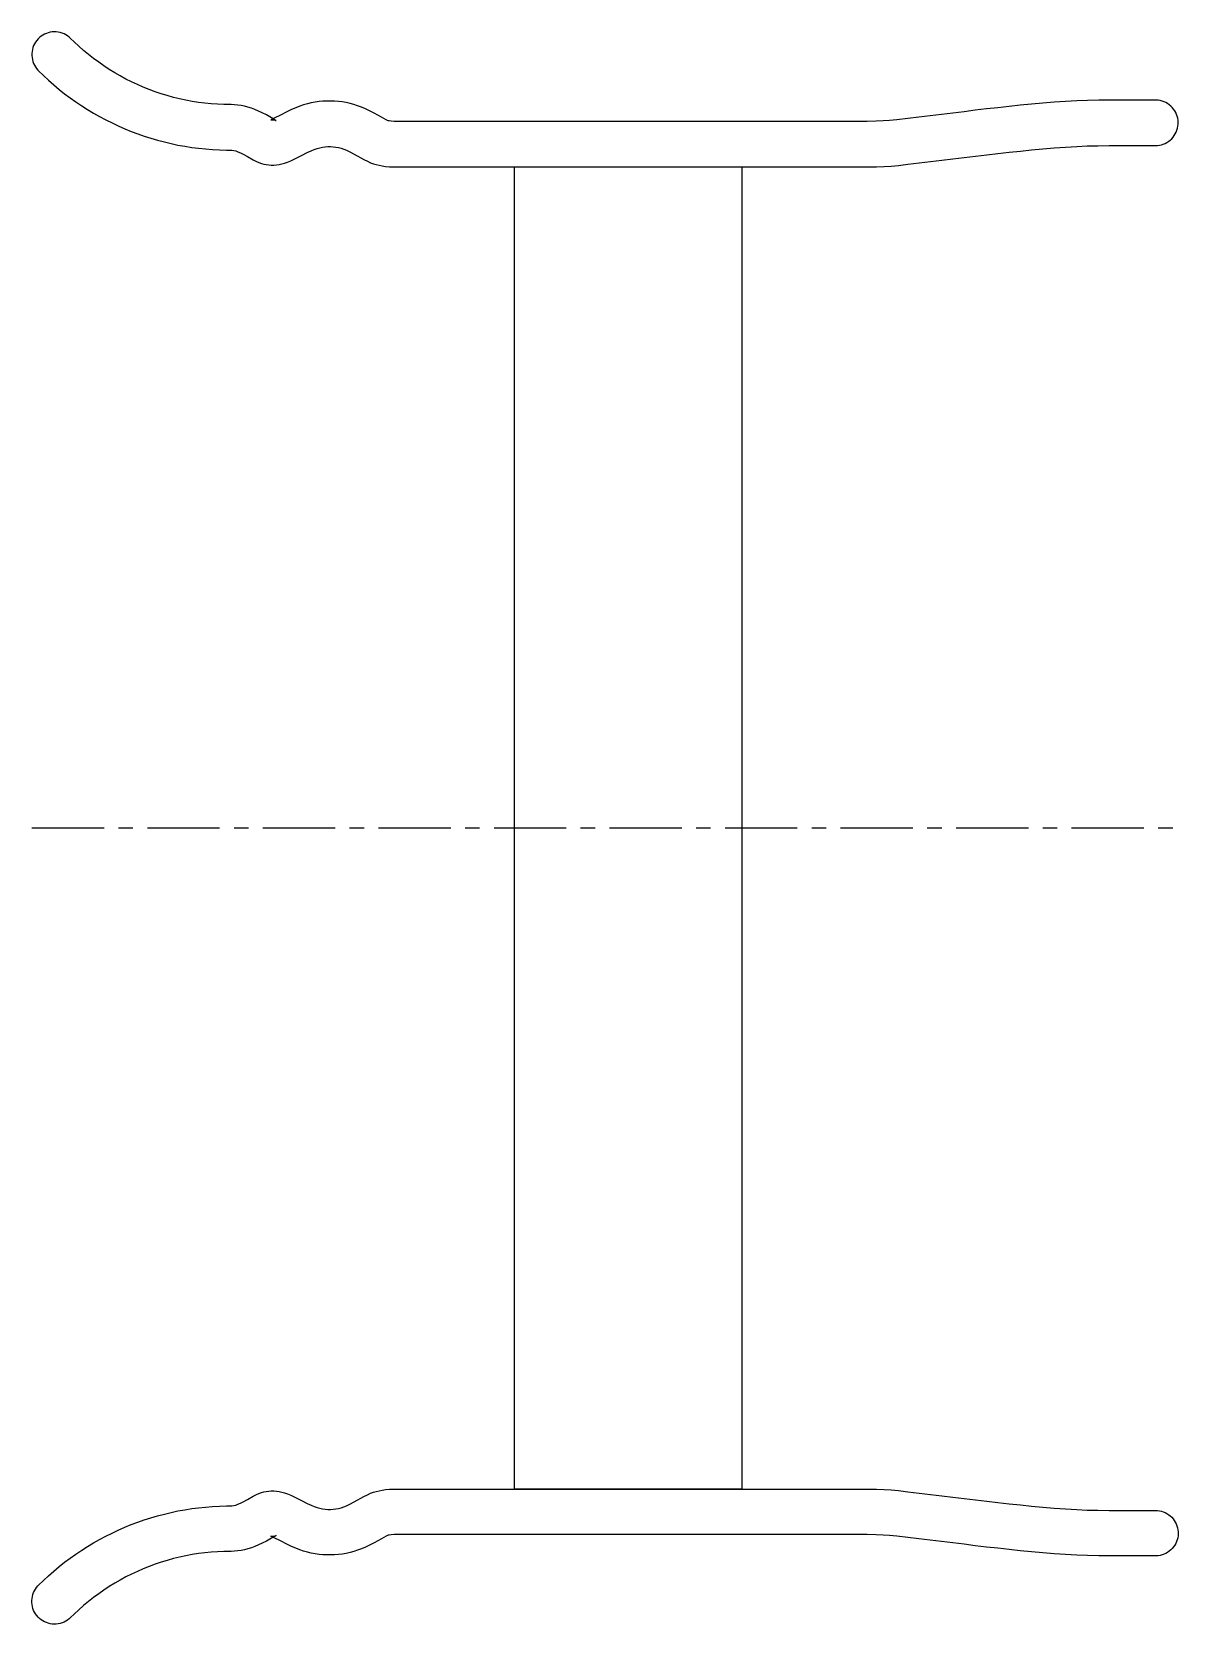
# Model space of a CAD drawing. Header units: metres. Extents: x -8.7 to 41.7, y -35 to 35.
import ezdxf

# ---------------------------------------------------------------- set-up
doc = ezdxf.new("R2010")
doc.units = ezdxf.units.M
doc.linetypes.add('CENTER', pattern=[5.08, 3.175, -0.635, 0.635, -0.635])
for name, color, linetype in [('ASSE', 8, 'CENTER'), ('DISCO', 3, 'Continuous'), ('PARETE_INTERNA', 1, 'Continuous'), ('TUBO', 5, 'Continuous')]:
    doc.layers.add(name, color=color, linetype=linetype)

msp = doc.modelspace()

# ---------------------------------------------------------------- linework, layer by layer
at = {"layer": 'ASSE'}
msp.add_line((-8.718, 0), (41.678, 0), dxfattribs=at)
at = {"layer": 'DISCO'}
msp.add_lwpolyline([(12.5, 0), (12.5, 29.063), (22.5, 29.063), (22.5, 0), (22.5, 0), (22.5, -29.063), (12.5, -29.063), (12.5, 0)], close=True, dxfattribs=at)
at = {"layer": 'PARETE_INTERNA'}
for points in [[(-8.429, 33.293), (-8.21, 33.079), (-7.985, 32.871), (-7.754, 32.668), (-7.519, 32.472), (-7.278, 32.281), (-7.033, 32.097), (-6.783, 31.92), (-6.529, 31.748), (-6.27, 31.584), (-6.008, 31.426), (-5.741, 31.275), (-5.47, 31.131), (-5.196, 30.993), (-4.918, 30.863), (-4.637, 30.74), (-4.353, 30.625), (-4.067, 30.517), (-3.777, 30.416), (-3.485, 30.322), (-3.191, 30.236), (-2.894, 30.158), (-2.596, 30.088), (-2.296, 30.025), (-1.994, 29.969), (-1.691, 29.922), (-1.387, 29.882), (-1.082, 29.851), (-0.777, 29.827), (-0.47, 29.811), (-0.164, 29.803), (0, 29.801), (0.077, 29.797), (0.157, 29.785), (0.244, 29.764), (0.339, 29.731), (0.448, 29.685), (0.577, 29.621), (0.767, 29.515), (1.018, 29.372), (1.155, 29.302), (1.267, 29.252), (1.374, 29.214), (1.481, 29.183), (1.588, 29.161), (1.697, 29.147), (1.807, 29.14), (1.92, 29.141), (2.034, 29.15), (2.151, 29.168), (2.271, 29.194), (2.394, 29.229), (2.522, 29.274), (2.664, 29.333), (2.837, 29.414), (3.139, 29.57), (3.39, 29.698), (3.557, 29.776), (3.696, 29.832), (3.819, 29.874), (3.941, 29.908), (4.061, 29.933), (4.179, 29.949), (4.298, 29.958), (4.414, 29.959), (4.53, 29.952), (4.646, 29.937), (4.763, 29.914), (4.879, 29.884), (4.997, 29.844), (5.122, 29.793), (5.267, 29.725), (5.453, 29.627), (5.873, 29.395), (6.039, 29.31), (6.176, 29.248), (6.296, 29.202), (6.418, 29.164), (6.548, 29.132), (6.684, 29.106), (6.834, 29.086), (7.003, 29.073), (7.207, 29.065), (7.5, 29.063), (8, 29.063), (8.5, 29.063), (9, 29.063), (9.5, 29.063), (10, 29.063), (10.5, 29.063), (11, 29.063), (11.5, 29.063), (12, 29.063), (12.5, 29.063), (13, 29.063), (13.5, 29.063), (14, 29.063), (14.5, 29.063), (15, 29.063), (15.5, 29.063), (16, 29.063), (16.5, 29.063), (17, 29.063), (17.5, 29.063), (18, 29.063), (18.5, 29.063), (19, 29.063), (19.5, 29.063), (20, 29.063), (20.5, 29.063), (21, 29.063), (21.5, 29.063), (22, 29.063), (22.5, 29.063), (23, 29.063), (23.5, 29.063), (24, 29.063), (24.5, 29.063), (25, 29.063), (25.5, 29.063), (26, 29.063), (26.5, 29.063), (27, 29.063), (27.5, 29.063), (27.998, 29.064), (28.42, 29.071), (28.759, 29.084), (29.059, 29.102), (29.389, 29.131), (29.804, 29.177), (30.299, 29.238), (30.793, 29.299), (31.288, 29.357), (31.782, 29.416), (32.277, 29.476), (32.771, 29.537), (33.265, 29.596), (33.76, 29.654), (34.254, 29.708), (34.749, 29.76), (35.243, 29.81), (35.741, 29.857), (36.239, 29.899), (36.737, 29.935), (37.231, 29.964), (37.689, 29.983), (38.157, 29.994), (38.655, 29.999), (39.153, 30), (39.651, 30), (40.148, 30), (40.646, 30), (40.686, 30)], [(-8.429, -33.293), (-8.21, -33.079), (-7.985, -32.871), (-7.754, -32.668), (-7.519, -32.472), (-7.278, -32.281), (-7.033, -32.097), (-6.783, -31.92), (-6.529, -31.748), (-6.27, -31.584), (-6.008, -31.426), (-5.741, -31.275), (-5.47, -31.131), (-5.196, -30.993), (-4.918, -30.863), (-4.637, -30.74), (-4.353, -30.625), (-4.067, -30.517), (-3.777, -30.416), (-3.485, -30.322), (-3.191, -30.236), (-2.894, -30.158), (-2.596, -30.088), (-2.296, -30.025), (-1.994, -29.969), (-1.691, -29.922), (-1.387, -29.882), (-1.082, -29.851), (-0.777, -29.827), (-0.47, -29.811), (-0.164, -29.803), (0, -29.801), (0.077, -29.797), (0.157, -29.785), (0.244, -29.764), (0.339, -29.731), (0.448, -29.685), (0.577, -29.621), (0.767, -29.515), (1.018, -29.372), (1.155, -29.302), (1.267, -29.252), (1.374, -29.214), (1.481, -29.183), (1.588, -29.161), (1.697, -29.147), (1.807, -29.14), (1.92, -29.141), (2.034, -29.15), (2.151, -29.168), (2.271, -29.194), (2.394, -29.229), (2.522, -29.274), (2.664, -29.333), (2.837, -29.414), (3.139, -29.57), (3.39, -29.698), (3.557, -29.776), (3.696, -29.832), (3.819, -29.874), (3.941, -29.908), (4.061, -29.933), (4.179, -29.949), (4.298, -29.958), (4.414, -29.959), (4.53, -29.952), (4.646, -29.937), (4.763, -29.914), (4.879, -29.884), (4.997, -29.844), (5.122, -29.793), (5.267, -29.725), (5.453, -29.627), (5.873, -29.395), (6.039, -29.31), (6.176, -29.248), (6.296, -29.202), (6.418, -29.164), (6.548, -29.132), (6.684, -29.106), (6.834, -29.086), (7.003, -29.073), (7.207, -29.065), (7.5, -29.063), (8, -29.063), (8.5, -29.063), (9, -29.063), (9.5, -29.063), (10, -29.063), (10.5, -29.063), (11, -29.063), (11.5, -29.063), (12, -29.063), (12.5, -29.063), (13, -29.063), (13.5, -29.063), (14, -29.063), (14.5, -29.063), (15, -29.063), (15.5, -29.063), (16, -29.063), (16.5, -29.063), (17, -29.063), (17.5, -29.063), (18, -29.063), (18.5, -29.063), (19, -29.063), (19.5, -29.063), (20, -29.063), (20.5, -29.063), (21, -29.063), (21.5, -29.063), (22, -29.063), (22.5, -29.063), (23, -29.063), (23.5, -29.063), (24, -29.063), (24.5, -29.063), (25, -29.063), (25.5, -29.063), (26, -29.063), (26.5, -29.063), (27, -29.063), (27.5, -29.063), (27.998, -29.064), (28.42, -29.071), (28.759, -29.084), (29.059, -29.102), (29.389, -29.131), (29.804, -29.177), (30.299, -29.238), (30.793, -29.299), (31.288, -29.357), (31.782, -29.416), (32.277, -29.476), (32.771, -29.537), (33.265, -29.596), (33.76, -29.654), (34.254, -29.708), (34.749, -29.76), (35.243, -29.81), (35.741, -29.857), (36.239, -29.899), (36.737, -29.935), (37.231, -29.964), (37.689, -29.983), (38.157, -29.994), (38.655, -29.999), (39.153, -30), (39.651, -30), (40.148, -30), (40.646, -30), (40.686, -30)]]:
    msp.add_lwpolyline(points, dxfattribs=at)
at = {"layer": 'TUBO'}
for points in [[(-8.429, 33.293), (-8.21, 33.079), (-7.985, 32.871), (-7.754, 32.668), (-7.519, 32.472), (-7.278, 32.281), (-7.033, 32.097), (-6.783, 31.92), (-6.529, 31.748), (-6.27, 31.584), (-6.008, 31.426), (-5.741, 31.275), (-5.47, 31.131), (-5.196, 30.993), (-4.918, 30.863), (-4.637, 30.74), (-4.353, 30.625), (-4.067, 30.517), (-3.777, 30.416), (-3.485, 30.322), (-3.191, 30.236), (-2.894, 30.158), (-2.596, 30.088), (-2.296, 30.025), (-1.994, 29.969), (-1.691, 29.922), (-1.387, 29.882), (-1.082, 29.851), (-0.777, 29.827), (-0.47, 29.811), (-0.164, 29.803), (0, 29.801), (0.077, 29.797), (0.157, 29.785), (0.244, 29.764), (0.339, 29.731), (0.448, 29.685), (0.577, 29.621), (0.767, 29.515), (1.018, 29.372), (1.155, 29.302), (1.267, 29.252), (1.374, 29.214), (1.481, 29.183), (1.588, 29.161), (1.697, 29.147), (1.807, 29.14), (1.92, 29.141), (2.034, 29.15), (2.151, 29.168), (2.271, 29.194), (2.394, 29.229), (2.522, 29.274), (2.664, 29.333), (2.837, 29.414), (3.139, 29.57), (3.39, 29.698), (3.557, 29.776), (3.696, 29.832), (3.819, 29.874), (3.941, 29.908), (4.061, 29.933), (4.179, 29.949), (4.298, 29.958), (4.414, 29.959), (4.53, 29.952), (4.646, 29.937), (4.763, 29.914), (4.879, 29.884), (4.997, 29.844), (5.122, 29.793), (5.267, 29.725), (5.453, 29.627), (5.873, 29.395), (6.039, 29.31), (6.176, 29.248), (6.296, 29.202), (6.418, 29.164), (6.548, 29.132), (6.684, 29.106), (6.834, 29.086), (7.003, 29.073), (7.207, 29.065), (7.5, 29.063), (8, 29.063), (8.5, 29.063), (9, 29.063), (9.5, 29.063), (10, 29.063), (10.5, 29.063), (11, 29.063), (11.5, 29.063), (12, 29.063), (12.5, 29.063), (13, 29.063), (13.5, 29.063), (14, 29.063), (14.5, 29.063), (15, 29.063), (15.5, 29.063), (16, 29.063), (16.5, 29.063), (17, 29.063), (17.5, 29.063), (18, 29.063), (18.5, 29.063), (19, 29.063), (19.5, 29.063), (20, 29.063), (20.5, 29.063), (21, 29.063), (21.5, 29.063), (22, 29.063), (22.5, 29.063), (23, 29.063), (23.5, 29.063), (24, 29.063), (24.5, 29.063), (25, 29.063), (25.5, 29.063), (26, 29.063), (26.5, 29.063), (27, 29.063), (27.5, 29.063), (27.998, 29.064), (28.42, 29.071), (28.759, 29.084), (29.059, 29.102), (29.389, 29.131), (29.804, 29.177), (30.299, 29.238), (30.793, 29.299), (31.288, 29.357), (31.782, 29.416), (32.277, 29.476), (32.771, 29.537), (33.265, 29.596), (33.76, 29.654), (34.254, 29.708), (34.749, 29.76), (35.243, 29.81), (35.741, 29.857), (36.239, 29.899), (36.737, 29.935), (37.231, 29.964), (37.689, 29.983), (38.157, 29.994), (38.655, 29.999), (39.153, 30), (39.651, 30), (40.148, 30), (40.646, 30), (40.686, 30), (40.774, 30.004), (40.862, 30.016), (40.949, 30.035), (41.033, 30.062), (41.115, 30.097), (41.193, 30.138), (41.268, 30.187), (41.337, 30.242), (41.402, 30.302), (41.461, 30.369), (41.514, 30.44), (41.56, 30.515), (41.6, 30.595), (41.632, 30.678), (41.657, 30.763), (41.674, 30.85), (41.684, 30.938), (41.685, 31.027), (41.679, 31.115), (41.665, 31.203), (41.643, 31.289), (41.614, 31.373), (41.577, 31.453), (41.533, 31.531), (41.483, 31.604), (41.426, 31.672), (41.364, 31.735), (41.296, 31.792), (41.223, 31.843), (41.147, 31.887), (41.066, 31.925), (40.983, 31.955), (40.897, 31.977), (40.809, 31.992), (40.721, 31.999), (40.686, 32), (40.188, 32), (39.69, 32), (39.192, 32), (38.694, 31.999), (38.195, 31.995), (37.699, 31.985), (37.227, 31.966), (36.731, 31.939), (36.233, 31.905), (35.737, 31.864), (35.242, 31.819), (34.745, 31.77), (34.249, 31.719), (33.754, 31.666), (33.259, 31.609), (32.764, 31.551), (32.269, 31.49), (31.775, 31.429), (31.28, 31.37), (30.785, 31.312), (30.289, 31.252), (29.796, 31.191), (29.317, 31.135), (28.989, 31.103), (28.716, 31.084), (28.408, 31.071), (28.016, 31.064), (27.516, 31.063), (27.5, 31.063), (27, 31.063), (26.5, 31.063), (26, 31.063), (25.5, 31.063), (25, 31.063), (24.5, 31.063), (24, 31.063), (23.5, 31.063), (23, 31.063), (22.5, 31.063), (22, 31.063), (21.5, 31.063), (21, 31.063), (20.5, 31.063), (20, 31.063), (19.5, 31.063), (19, 31.063), (18.5, 31.063), (18, 31.063), (17.5, 31.063), (17, 31.063), (16.5, 31.063), (16.005, 31.063), (15.51, 31.063), (15.015, 31.063), (14.515, 31.063), (14.015, 31.063), (13.52, 31.063), (13.02, 31.063), (12.52, 31.063), (12.02, 31.063), (11.52, 31.063), (11.02, 31.063), (10.52, 31.063), (10.02, 31.063), (9.52, 31.063), (9.02, 31.063), (8.52, 31.063), (8.02, 31.063), (7.52, 31.063), (7.5, 31.063), (7.213, 31.065), (7.073, 31.073), (6.987, 31.083), (6.948, 31.093), (6.855, 31.138), (6.652, 31.249), (6.334, 31.425), (6.129, 31.53), (5.946, 31.616), (5.772, 31.688), (5.605, 31.75), (5.437, 31.804), (5.27, 31.849), (5.101, 31.887), (4.93, 31.917), (4.761, 31.939), (4.592, 31.953), (4.422, 31.959), (4.253, 31.958), (4.081, 31.949), (3.91, 31.932), (3.738, 31.906), (3.568, 31.874), (3.397, 31.833), (3.227, 31.785), (3.056, 31.728), (2.881, 31.661), (2.696, 31.582), (2.49, 31.484), (2.208, 31.34), (1.935, 31.2), (1.821, 31.147), (1.789, 31.135), (1.839, 31.139), (1.899, 31.136), (1.959, 31.125), (2.013, 31.108), (2.016, 31.107), (1.89, 31.176), (1.592, 31.346), (1.41, 31.441), (1.244, 31.52), (1.086, 31.586), (0.932, 31.643), (0.782, 31.69), (0.634, 31.728), (0.487, 31.758), (0.342, 31.78), (0.196, 31.794), (0.05, 31.801), (0, 31.801), (-0.28, 31.805), (-0.561, 31.817), (-0.84, 31.837), (-1.12, 31.865), (-1.398, 31.9), (-1.675, 31.944), (-1.951, 31.995), (-2.225, 32.054), (-2.497, 32.121), (-2.768, 32.195), (-3.036, 32.277), (-3.302, 32.367), (-3.565, 32.464), (-3.825, 32.569), (-4.082, 32.68), (-4.336, 32.799), (-4.587, 32.926), (-4.834, 33.059), (-5.077, 33.199), (-5.316, 33.346), (-5.55, 33.499), (-5.781, 33.66), (-6.006, 33.826), (-6.227, 33.999), (-6.443, 34.178), (-6.654, 34.364), (-6.859, 34.555), (-7.015, 34.707), (-7.08, 34.767), (-7.151, 34.821), (-7.226, 34.868), (-7.305, 34.909), (-7.387, 34.942), (-7.472, 34.968), (-7.559, 34.987), (-7.647, 34.997), (-7.735, 35), (-7.824, 34.995), (-7.912, 34.982), (-7.998, 34.961), (-8.082, 34.933), (-8.163, 34.897), (-8.241, 34.855), (-8.315, 34.805), (-8.384, 34.75), (-8.448, 34.688), (-8.506, 34.621), (-8.558, 34.549), (-8.603, 34.473), (-8.642, 34.393), (-8.673, 34.31), (-8.697, 34.224), (-8.713, 34.137), (-8.721, 34.049), (-8.721, 33.96), (-8.714, 33.872), (-8.698, 33.784), (-8.675, 33.698), (-8.645, 33.615), (-8.607, 33.535), (-8.563, 33.458), (-8.511, 33.386), (-8.454, 33.318), (-8.429, 33.293)], [(-8.429, -33.293), (-8.21, -33.079), (-7.985, -32.871), (-7.754, -32.668), (-7.519, -32.472), (-7.278, -32.281), (-7.033, -32.097), (-6.783, -31.92), (-6.529, -31.748), (-6.27, -31.584), (-6.008, -31.426), (-5.741, -31.275), (-5.47, -31.131), (-5.196, -30.993), (-4.918, -30.863), (-4.637, -30.74), (-4.353, -30.625), (-4.067, -30.517), (-3.777, -30.416), (-3.485, -30.322), (-3.191, -30.236), (-2.894, -30.158), (-2.596, -30.088), (-2.296, -30.025), (-1.994, -29.969), (-1.691, -29.922), (-1.387, -29.882), (-1.082, -29.851), (-0.777, -29.827), (-0.47, -29.811), (-0.164, -29.803), (0, -29.801), (0.077, -29.797), (0.157, -29.785), (0.244, -29.764), (0.339, -29.731), (0.448, -29.685), (0.577, -29.621), (0.767, -29.515), (1.018, -29.372), (1.155, -29.302), (1.267, -29.252), (1.374, -29.214), (1.481, -29.183), (1.588, -29.161), (1.697, -29.147), (1.807, -29.14), (1.92, -29.141), (2.034, -29.15), (2.151, -29.168), (2.271, -29.194), (2.394, -29.229), (2.522, -29.274), (2.664, -29.333), (2.837, -29.414), (3.139, -29.57), (3.39, -29.698), (3.557, -29.776), (3.696, -29.832), (3.819, -29.874), (3.941, -29.908), (4.061, -29.933), (4.179, -29.949), (4.298, -29.958), (4.414, -29.959), (4.53, -29.952), (4.646, -29.937), (4.763, -29.914), (4.879, -29.884), (4.997, -29.844), (5.122, -29.793), (5.267, -29.725), (5.453, -29.627), (5.873, -29.395), (6.039, -29.31), (6.176, -29.248), (6.296, -29.202), (6.418, -29.164), (6.548, -29.132), (6.684, -29.106), (6.834, -29.086), (7.003, -29.073), (7.207, -29.065), (7.5, -29.063), (8, -29.063), (8.5, -29.063), (9, -29.063), (9.5, -29.063), (10, -29.063), (10.5, -29.063), (11, -29.063), (11.5, -29.063), (12, -29.063), (12.5, -29.063), (13, -29.063), (13.5, -29.063), (14, -29.063), (14.5, -29.063), (15, -29.063), (15.5, -29.063), (16, -29.063), (16.5, -29.063), (17, -29.063), (17.5, -29.063), (18, -29.063), (18.5, -29.063), (19, -29.063), (19.5, -29.063), (20, -29.063), (20.5, -29.063), (21, -29.063), (21.5, -29.063), (22, -29.063), (22.5, -29.063), (23, -29.063), (23.5, -29.063), (24, -29.063), (24.5, -29.063), (25, -29.063), (25.5, -29.063), (26, -29.063), (26.5, -29.063), (27, -29.063), (27.5, -29.063), (27.998, -29.064), (28.42, -29.071), (28.759, -29.084), (29.059, -29.102), (29.389, -29.131), (29.804, -29.177), (30.299, -29.238), (30.793, -29.299), (31.288, -29.357), (31.782, -29.416), (32.277, -29.476), (32.771, -29.537), (33.265, -29.596), (33.76, -29.654), (34.254, -29.708), (34.749, -29.76), (35.243, -29.81), (35.741, -29.857), (36.239, -29.899), (36.737, -29.935), (37.231, -29.964), (37.689, -29.983), (38.157, -29.994), (38.655, -29.999), (39.153, -30), (39.651, -30), (40.148, -30), (40.646, -30), (40.686, -30), (40.774, -30.004), (40.862, -30.016), (40.949, -30.035), (41.033, -30.062), (41.115, -30.097), (41.193, -30.138), (41.268, -30.187), (41.337, -30.242), (41.402, -30.302), (41.461, -30.369), (41.514, -30.44), (41.56, -30.515), (41.6, -30.595), (41.632, -30.678), (41.657, -30.763), (41.674, -30.85), (41.684, -30.938), (41.685, -31.027), (41.679, -31.115), (41.665, -31.203), (41.643, -31.289), (41.614, -31.373), (41.577, -31.453), (41.533, -31.531), (41.483, -31.604), (41.426, -31.672), (41.364, -31.735), (41.296, -31.792), (41.223, -31.843), (41.147, -31.887), (41.066, -31.925), (40.983, -31.955), (40.897, -31.977), (40.809, -31.992), (40.721, -31.999), (40.686, -32), (40.188, -32), (39.69, -32), (39.192, -32), (38.694, -31.999), (38.195, -31.995), (37.699, -31.985), (37.227, -31.966), (36.731, -31.939), (36.233, -31.905), (35.737, -31.864), (35.242, -31.819), (34.745, -31.77), (34.249, -31.719), (33.754, -31.666), (33.259, -31.609), (32.764, -31.551), (32.269, -31.49), (31.775, -31.429), (31.28, -31.37), (30.785, -31.312), (30.289, -31.252), (29.796, -31.191), (29.317, -31.135), (28.989, -31.103), (28.716, -31.084), (28.408, -31.071), (28.016, -31.064), (27.516, -31.063), (27.5, -31.063), (27, -31.063), (26.5, -31.063), (26, -31.063), (25.5, -31.063), (25, -31.063), (24.5, -31.063), (24, -31.063), (23.5, -31.063), (23, -31.063), (22.5, -31.063), (22, -31.063), (21.5, -31.063), (21, -31.063), (20.5, -31.063), (20, -31.063), (19.5, -31.063), (19, -31.063), (18.5, -31.063), (18, -31.063), (17.5, -31.063), (17, -31.063), (16.5, -31.063), (16.005, -31.063), (15.51, -31.063), (15.015, -31.063), (14.515, -31.063), (14.015, -31.063), (13.52, -31.063), (13.02, -31.063), (12.52, -31.063), (12.02, -31.063), (11.52, -31.063), (11.02, -31.063), (10.52, -31.063), (10.02, -31.063), (9.52, -31.063), (9.02, -31.063), (8.52, -31.063), (8.02, -31.063), (7.52, -31.063), (7.5, -31.063), (7.213, -31.065), (7.073, -31.073), (6.987, -31.083), (6.948, -31.093), (6.855, -31.138), (6.652, -31.249), (6.334, -31.425), (6.129, -31.53), (5.946, -31.616), (5.772, -31.688), (5.605, -31.75), (5.437, -31.804), (5.27, -31.849), (5.101, -31.887), (4.93, -31.917), (4.761, -31.939), (4.592, -31.953), (4.422, -31.959), (4.253, -31.958), (4.081, -31.949), (3.91, -31.932), (3.738, -31.906), (3.568, -31.874), (3.397, -31.833), (3.227, -31.785), (3.056, -31.728), (2.881, -31.661), (2.696, -31.582), (2.49, -31.484), (2.208, -31.34), (1.935, -31.2), (1.821, -31.147), (1.789, -31.135), (1.839, -31.139), (1.899, -31.136), (1.959, -31.125), (2.013, -31.108), (2.016, -31.107), (1.89, -31.176), (1.592, -31.346), (1.41, -31.441), (1.244, -31.52), (1.086, -31.586), (0.932, -31.643), (0.782, -31.69), (0.634, -31.728), (0.487, -31.758), (0.342, -31.78), (0.196, -31.794), (0.05, -31.801), (0, -31.801), (-0.28, -31.805), (-0.561, -31.817), (-0.84, -31.837), (-1.12, -31.865), (-1.398, -31.9), (-1.675, -31.944), (-1.951, -31.995), (-2.225, -32.054), (-2.497, -32.121), (-2.768, -32.195), (-3.036, -32.277), (-3.302, -32.367), (-3.565, -32.464), (-3.825, -32.569), (-4.082, -32.68), (-4.336, -32.799), (-4.587, -32.926), (-4.834, -33.059), (-5.077, -33.199), (-5.316, -33.346), (-5.55, -33.499), (-5.781, -33.66), (-6.006, -33.826), (-6.227, -33.999), (-6.443, -34.178), (-6.654, -34.364), (-6.859, -34.555), (-7.015, -34.707), (-7.08, -34.767), (-7.151, -34.821), (-7.226, -34.868), (-7.305, -34.909), (-7.387, -34.942), (-7.472, -34.968), (-7.559, -34.987), (-7.647, -34.997), (-7.735, -35), (-7.824, -34.995), (-7.912, -34.982), (-7.998, -34.961), (-8.082, -34.933), (-8.163, -34.897), (-8.241, -34.855), (-8.315, -34.805), (-8.384, -34.75), (-8.448, -34.688), (-8.506, -34.621), (-8.558, -34.549), (-8.603, -34.473), (-8.642, -34.393), (-8.673, -34.31), (-8.697, -34.224), (-8.713, -34.137), (-8.721, -34.049), (-8.721, -33.96), (-8.714, -33.872), (-8.698, -33.784), (-8.675, -33.698), (-8.645, -33.615), (-8.607, -33.535), (-8.563, -33.458), (-8.511, -33.386), (-8.454, -33.318), (-8.429, -33.293)]]:
    msp.add_lwpolyline(points, close=True, dxfattribs=at)

doc.saveas('drawing.dxf')
